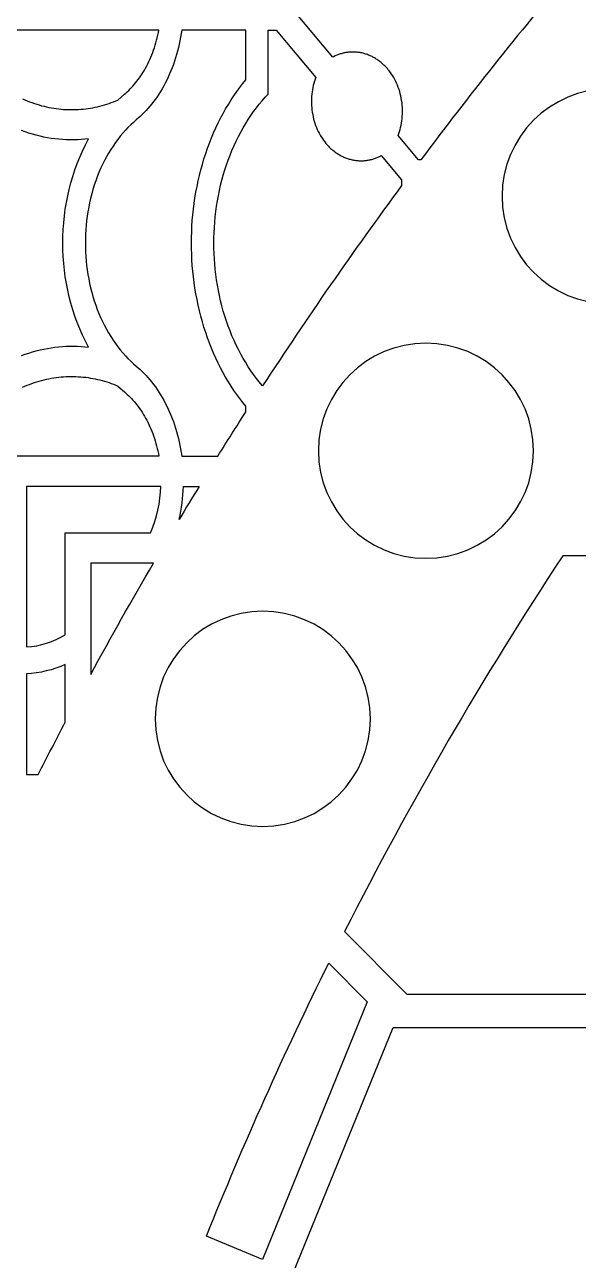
# Model space of a CAD drawing. Extents: x 59271 to 61367, y 41180 to 44085.
# Drawn here: x 59472.7 to 59601.4, y 42247.4 to 42534.6 of the extents above; entities that cross this region are included whole.
import ezdxf

# ---------------------------------------------------------------- set-up
doc = ezdxf.new("R2010")
doc.units = 0
doc.layers.get('0').update_dxf_attribs({"linetype": 'CONTINUOUS'})
doc.layers.add('LAYER_01', color=1, linetype='CONTINUOUS')

msp = doc.modelspace()

# ---------------------------------------------------------------- linework, layer by layer
for points in [[(59599.48, 42546.87, 0.014355), (59564.78, 42503.25), (59564.24, 42503.25), (59559.51, 42508.9), (59559.67, 42509.36), (59559.82, 42509.82), (59559.96, 42510.29), (59560.08, 42510.78), (59560.19, 42511.27), (59560.28, 42511.77), (59560.36, 42512.28), (59560.42, 42512.79), (59560.47, 42513.32), (59560.5, 42513.84), (59560.51, 42514.37), (59560.51, 42514.9), (59560.49, 42515.43), (59560.45, 42515.97), (59560.4, 42516.5), (59560.32, 42517.02), (59560.23, 42517.55), (59560.13, 42518.07), (59560, 42518.58), (59559.86, 42519.09), (59559.71, 42519.58), (59559.54, 42520.07), (59559.35, 42520.55), (59559.15, 42521.02), (59558.94, 42521.47), (59558.72, 42521.91), (59558.48, 42522.34), (59558.23, 42522.76), (59557.97, 42523.15), (59557.7, 42523.54), (59557.42, 42523.91), (59557.14, 42524.26), (59556.99, 42524.43), (59556.84, 42524.6), (59556.69, 42524.77), (59556.54, 42524.93), (59556.38, 42525.09), (59556.21, 42525.25), (59556.05, 42525.41), (59555.88, 42525.56), (59555.71, 42525.71), (59555.53, 42525.86), (59555.36, 42526), (59555.18, 42526.14), (59554.99, 42526.28), (59554.81, 42526.41), (59554.62, 42526.54), (59554.42, 42526.67), (59554.23, 42526.79), (59554.03, 42526.91), (59553.84, 42527.02), (59553.63, 42527.13), (59553.43, 42527.23), (59553.23, 42527.33), (59553.02, 42527.43), (59552.81, 42527.52), (59552.6, 42527.6), (59552.39, 42527.68), (59552.17, 42527.76), (59551.96, 42527.83), (59551.74, 42527.9), (59551.52, 42527.96), (59551.3, 42528.01), (59551.08, 42528.07), (59550.86, 42528.11), (59550.64, 42528.15), (59550.42, 42528.19), (59550.2, 42528.22), (59549.98, 42528.24), (59549.75, 42528.26), (59549.53, 42528.28), (59549.31, 42528.29), (59549.09, 42528.29), (59548.86, 42528.29), (59548.64, 42528.29), (59548.42, 42528.28), (59548.2, 42528.26), (59547.98, 42528.24), (59547.76, 42528.22), (59547.55, 42528.19), (59547.33, 42528.15), (59547.11, 42528.11), (59546.9, 42528.07), (59546.69, 42528.02), (59546.48, 42527.96), (59546.27, 42527.9), (59546.06, 42527.84), (59545.86, 42527.78), (59545.65, 42527.7), (59545.45, 42527.63), (59545.25, 42527.55), (59545.06, 42527.47), (59544.86, 42527.38), (59544.67, 42527.29), (59544.48, 42527.19), (59544.29, 42527.1), (59535.08, 42538.1)], [(59472.01, 42457.71), (59472.85, 42458.02), (59473.7, 42458.31), (59474.56, 42458.57), (59475.41, 42458.81), (59476.28, 42459.03), (59477.14, 42459.22), (59478.01, 42459.39), (59478.88, 42459.54), (59479.75, 42459.66), (59480.62, 42459.75), (59481.49, 42459.82), (59482.36, 42459.87), (59483.23, 42459.89), (59484.1, 42459.89), (59484.96, 42459.87), (59485.82, 42459.82), (59486.68, 42459.75), (59487.53, 42459.66, -0.124595), (59481.6, 42483.88, -0.124595), (59487.53, 42508.1), (59486.68, 42508), (59485.82, 42507.93), (59484.96, 42507.89), (59484.1, 42507.86), (59483.23, 42507.86), (59482.36, 42507.88), (59481.49, 42507.93), (59480.62, 42508), (59479.75, 42508.1), (59478.88, 42508.22), (59478.01, 42508.36), (59477.14, 42508.53), (59476.28, 42508.72), (59475.41, 42508.94), (59474.56, 42509.18), (59473.7, 42509.45), (59472.85, 42509.74), (59472.01, 42510.05)]]:
    msp.add_lwpolyline(points, format="xyb")
for points in [[(59472.23, 42517.42), (59472.77, 42517.18), (59473.31, 42516.95), (59473.86, 42516.73), (59474.41, 42516.53), (59474.96, 42516.33), (59475.52, 42516.15), (59476.08, 42515.98), (59476.64, 42515.82), (59477.21, 42515.68), (59477.77, 42515.54), (59478.34, 42515.42), (59478.91, 42515.32), (59479.48, 42515.22), (59480.05, 42515.14), (59480.63, 42515.07), (59481.2, 42515.01), (59481.77, 42514.96), (59482.35, 42514.93), (59482.92, 42514.9), (59483.49, 42514.9), (59484.06, 42514.9), (59484.63, 42514.91), (59485.2, 42514.94), (59485.76, 42514.98), (59486.33, 42515.03), (59486.89, 42515.09), (59487.45, 42515.17), (59488, 42515.25), (59488.55, 42515.35), (59489.1, 42515.46), (59489.65, 42515.58), (59490.19, 42515.71), (59490.73, 42515.85), (59491.26, 42516), (59491.79, 42516.16), (59492.32, 42516.33), (59492.84, 42516.52), (59493.35, 42516.71), (59493.86, 42516.91), (59494.37, 42517.12), (59495.89, 42518.47), (59496.22, 42518.76), (59496.55, 42519.06), (59496.89, 42519.37), (59497.21, 42519.7), (59497.54, 42520.03), (59497.86, 42520.38), (59498.18, 42520.75), (59498.5, 42521.12), (59498.81, 42521.51), (59499.11, 42521.91), (59499.41, 42522.33), (59499.71, 42522.75), (59500, 42523.19), (59500.28, 42523.64), (59500.55, 42524.1), (59500.82, 42524.57), (59501.08, 42525.06), (59501.34, 42525.55), (59501.58, 42526.06), (59501.82, 42526.58), (59502.05, 42527.1), (59502.27, 42527.64), (59502.48, 42528.18), (59502.68, 42528.73), (59502.87, 42529.3), (59503.05, 42529.86), (59503.22, 42530.44), (59503.37, 42531.02), (59503.52, 42531.61), (59503.66, 42532.2), (59503.78, 42532.8), (59503.9, 42533.4), (59467.23, 42533.4)], [(59472.23, 42450.34), (59472.77, 42450.58), (59473.31, 42450.81), (59473.86, 42451.02), (59474.41, 42451.23), (59474.96, 42451.42), (59475.52, 42451.6), (59476.08, 42451.77), (59476.64, 42451.93), (59477.21, 42452.08), (59477.77, 42452.21), (59478.34, 42452.33), (59478.91, 42452.44), (59479.48, 42452.53), (59480.05, 42452.62), (59480.63, 42452.69), (59481.2, 42452.75), (59481.77, 42452.79), (59482.35, 42452.83), (59482.92, 42452.85), (59483.49, 42452.86), (59484.06, 42452.86), (59484.63, 42452.84), (59485.2, 42452.81), (59485.76, 42452.77), (59486.33, 42452.72), (59486.89, 42452.66), (59487.45, 42452.59), (59488, 42452.5), (59488.55, 42452.4), (59489.1, 42452.29), (59489.65, 42452.18), (59490.19, 42452.05), (59490.73, 42451.9), (59491.26, 42451.75), (59491.79, 42451.59), (59492.32, 42451.42), (59492.84, 42451.24), (59493.35, 42451.05), (59493.86, 42450.85), (59494.37, 42450.64), (59495.89, 42449.28), (59496.22, 42448.99), (59496.55, 42448.69), (59496.89, 42448.38), (59497.21, 42448.06), (59497.54, 42447.72), (59497.86, 42447.37), (59498.18, 42447.01), (59498.5, 42446.63), (59498.81, 42446.24), (59499.11, 42445.84), (59499.41, 42445.43), (59499.71, 42445), (59500, 42444.56), (59500.28, 42444.11), (59500.55, 42443.65), (59500.82, 42443.18), (59501.08, 42442.69), (59501.34, 42442.2), (59501.58, 42441.69), (59501.82, 42441.18), (59502.05, 42440.65), (59502.27, 42440.12), (59502.48, 42439.57), (59502.68, 42439.02), (59502.87, 42438.46), (59503.05, 42437.89), (59503.22, 42437.31), (59503.37, 42436.73), (59503.52, 42436.14), (59503.66, 42435.55), (59503.78, 42434.95), (59503.9, 42434.35), (59467.23, 42434.35)]]:
    msp.add_lwpolyline(points)
for points in [[(59524.1, 42444.62), (59524.1, 42445.93), (59523.39, 42446.81), (59522.69, 42447.71), (59522, 42448.65), (59521.33, 42449.61), (59520.68, 42450.6), (59520.04, 42451.62), (59519.42, 42452.67), (59518.82, 42453.74), (59518.24, 42454.83), (59517.68, 42455.95), (59517.14, 42457.08), (59516.62, 42458.24), (59516.12, 42459.42), (59515.65, 42460.62), (59515.2, 42461.84), (59514.78, 42463.07), (59514.38, 42464.32), (59514, 42465.58), (59513.65, 42466.86), (59513.33, 42468.14), (59513.03, 42469.43), (59512.76, 42470.73), (59512.51, 42472.04), (59512.29, 42473.36), (59512.1, 42474.67), (59511.93, 42475.99), (59511.79, 42477.31), (59511.67, 42478.63), (59511.59, 42479.95), (59511.52, 42481.26), (59511.49, 42482.57), (59511.47, 42483.88), (59511.49, 42485.18), (59511.52, 42486.49), (59511.59, 42487.8), (59511.67, 42489.12), (59511.79, 42490.44), (59511.93, 42491.76), (59512.1, 42493.08), (59512.29, 42494.4), (59512.51, 42495.71), (59512.76, 42497.02), (59513.03, 42498.32), (59513.33, 42499.61), (59513.65, 42500.9), (59514, 42502.17), (59514.38, 42503.43), (59514.78, 42504.68), (59515.2, 42505.91), (59515.65, 42507.13), (59516.12, 42508.33), (59516.62, 42509.51), (59517.14, 42510.67), (59517.68, 42511.81), (59518.24, 42512.93), (59518.82, 42514.02), (59519.42, 42515.09), (59520.04, 42516.13), (59520.68, 42517.15), (59521.33, 42518.14), (59522, 42519.1), (59522.69, 42520.04), (59523.39, 42520.95), (59524.1, 42521.82), (59524.1, 42533.4), (59509.22, 42533.4), (59509.1, 42532.58), (59508.96, 42531.75), (59508.8, 42530.93), (59508.63, 42530.12), (59508.45, 42529.31), (59508.24, 42528.51), (59508.02, 42527.72), (59507.79, 42526.94), (59507.54, 42526.17), (59507.27, 42525.4), (59506.99, 42524.65), (59506.7, 42523.91), (59506.39, 42523.19), (59506.07, 42522.47), (59505.73, 42521.78), (59505.39, 42521.09), (59505.03, 42520.42), (59504.66, 42519.77), (59504.28, 42519.13), (59503.89, 42518.52), (59503.49, 42517.91), (59503.08, 42517.33), (59502.66, 42516.76), (59502.24, 42516.21), (59501.8, 42515.68), (59501.36, 42515.17), (59500.92, 42514.67), (59500.47, 42514.2), (59500.01, 42513.74), (59499.55, 42513.31), (59499.09, 42512.89), (59498.62, 42512.49), (59497.98, 42511.93), (59497.35, 42511.35), (59496.72, 42510.73), (59496.11, 42510.09), (59495.51, 42509.42), (59494.92, 42508.71), (59494.35, 42507.98), (59493.79, 42507.22), (59493.24, 42506.43), (59492.71, 42505.62), (59492.21, 42504.78), (59491.72, 42503.92), (59491.25, 42503.04), (59490.8, 42502.13), (59490.37, 42501.2), (59489.96, 42500.26), (59489.58, 42499.29), (59489.22, 42498.31), (59488.89, 42497.32), (59488.58, 42496.32), (59488.29, 42495.3), (59488.03, 42494.27), (59487.8, 42493.24), (59487.59, 42492.2), (59487.4, 42491.16), (59487.24, 42490.11), (59487.11, 42489.07), (59487, 42488.02), (59486.92, 42486.98), (59486.86, 42485.94), (59486.82, 42484.9), (59486.81, 42483.88), (59486.82, 42482.85), (59486.86, 42481.82), (59486.92, 42480.78), (59487, 42479.73), (59487.11, 42478.69), (59487.24, 42477.64), (59487.4, 42476.59), (59487.59, 42475.55), (59487.8, 42474.51), (59488.03, 42473.48), (59488.29, 42472.45), (59488.58, 42471.44), (59488.89, 42470.43), (59489.22, 42469.44), (59489.58, 42468.46), (59489.96, 42467.5), (59490.37, 42466.55), (59490.8, 42465.63), (59491.25, 42464.72), (59491.72, 42463.83), (59492.21, 42462.97), (59492.71, 42462.13), (59493.24, 42461.32), (59493.79, 42460.53), (59494.35, 42459.77), (59494.92, 42459.04), (59495.51, 42458.34), (59496.11, 42457.66), (59496.72, 42457.02), (59497.35, 42456.41), (59497.98, 42455.82), (59498.62, 42455.27), (59499.09, 42454.87), (59499.55, 42454.45), (59500.01, 42454.01), (59500.47, 42453.55), (59500.92, 42453.08), (59501.36, 42452.59), (59501.8, 42452.07), (59502.24, 42451.54), (59502.66, 42450.99), (59503.08, 42450.43), (59503.49, 42449.84), (59503.89, 42449.24), (59504.28, 42448.62), (59504.66, 42447.98), (59505.03, 42447.33), (59505.39, 42446.66), (59505.73, 42445.98), (59506.07, 42445.28), (59506.39, 42444.57), (59506.7, 42443.84), (59506.99, 42443.1), (59507.27, 42442.35), (59507.54, 42441.59), (59507.79, 42440.82), (59508.02, 42440.03), (59508.24, 42439.24), (59508.45, 42438.44), (59508.63, 42437.63), (59508.8, 42436.82), (59508.96, 42436), (59509.1, 42435.18), (59509.22, 42434.35), (59517.62, 42434.35, -0.003127)], [(59528.01, 42450.67), (59527.92, 42450.77), (59527.24, 42451.58), (59526.57, 42452.42), (59525.92, 42453.3), (59525.29, 42454.2), (59524.67, 42455.12), (59524.07, 42456.08), (59523.49, 42457.06), (59522.93, 42458.07), (59522.38, 42459.1), (59521.86, 42460.15), (59521.37, 42461.23), (59520.89, 42462.32), (59520.44, 42463.44), (59520.01, 42464.57), (59519.61, 42465.72), (59519.23, 42466.88), (59518.87, 42468.06), (59518.55, 42469.25), (59518.25, 42470.45), (59517.97, 42471.66), (59517.72, 42472.87), (59517.5, 42474.09), (59517.31, 42475.32), (59517.14, 42476.55), (59517, 42477.77), (59516.88, 42479), (59516.79, 42480.23), (59516.73, 42481.45), (59516.69, 42482.67), (59516.68, 42483.88), (59516.69, 42485.09), (59516.73, 42486.3), (59516.79, 42487.53), (59516.88, 42488.75), (59517, 42489.98), (59517.14, 42491.21), (59517.31, 42492.43), (59517.5, 42493.66), (59517.72, 42494.88), (59517.97, 42496.1), (59518.25, 42497.3), (59518.55, 42498.5), (59518.87, 42499.69), (59519.23, 42500.87), (59519.61, 42502.04), (59520.01, 42503.18), (59520.44, 42504.32), (59520.89, 42505.43), (59521.37, 42506.53), (59521.86, 42507.6), (59522.38, 42508.66), (59522.93, 42509.69), (59523.49, 42510.69), (59524.07, 42511.68), (59524.67, 42512.63), (59525.29, 42513.56), (59525.92, 42514.46), (59526.57, 42515.33), (59527.24, 42516.17), (59527.92, 42516.98), (59528.61, 42517.77), (59529.31, 42518.52), (59529.31, 42533.4), (59531.15, 42533.4), (59540.36, 42522.4), (59540.2, 42521.95), (59540.05, 42521.49), (59539.91, 42521.01), (59539.79, 42520.53), (59539.68, 42520.04), (59539.59, 42519.53), (59539.51, 42519.03), (59539.45, 42518.51), (59539.4, 42517.99), (59539.37, 42517.46), (59539.36, 42516.93), (59539.36, 42516.4), (59539.38, 42515.87), (59539.42, 42515.34), (59539.48, 42514.81), (59539.55, 42514.28), (59539.64, 42513.76), (59539.75, 42513.24), (59539.87, 42512.72), (59540.01, 42512.22), (59540.16, 42511.72), (59540.33, 42511.23), (59540.52, 42510.75), (59540.72, 42510.29), (59540.93, 42509.83), (59541.16, 42509.39), (59541.39, 42508.96), (59541.64, 42508.55), (59541.9, 42508.15), (59542.17, 42507.77), (59542.45, 42507.4), (59542.73, 42507.04), (59542.88, 42506.87), (59543.03, 42506.7), (59543.18, 42506.54), (59543.34, 42506.37), (59543.5, 42506.21), (59543.66, 42506.05), (59543.82, 42505.89), (59543.99, 42505.74), (59544.16, 42505.59), (59544.34, 42505.44), (59544.52, 42505.3), (59544.7, 42505.16), (59544.88, 42505.02), (59545.07, 42504.89), (59545.26, 42504.76), (59545.45, 42504.64), (59545.64, 42504.52), (59545.84, 42504.4), (59546.04, 42504.29), (59546.24, 42504.18), (59546.44, 42504.07), (59546.65, 42503.97), (59546.85, 42503.88), (59547.06, 42503.79), (59547.27, 42503.7), (59547.49, 42503.62), (59547.7, 42503.54), (59547.92, 42503.47), (59548.13, 42503.41), (59548.35, 42503.35), (59548.57, 42503.29), (59548.79, 42503.24), (59549.01, 42503.19), (59549.23, 42503.15), (59549.45, 42503.12), (59549.67, 42503.09), (59549.9, 42503.06), (59550.12, 42503.04), (59550.34, 42503.02), (59550.56, 42503.01), (59550.79, 42503.01), (59551.01, 42503.01), (59551.23, 42503.02), (59551.45, 42503.03), (59551.67, 42503.04), (59551.89, 42503.06), (59552.11, 42503.09), (59552.33, 42503.12), (59552.54, 42503.15), (59552.76, 42503.19), (59552.97, 42503.24), (59553.18, 42503.29), (59553.4, 42503.34), (59553.6, 42503.4), (59553.81, 42503.46), (59554.02, 42503.53), (59554.22, 42503.6), (59554.42, 42503.68), (59554.62, 42503.75), (59554.82, 42503.84), (59555.01, 42503.92), (59555.2, 42504.02), (59555.39, 42504.11), (59555.58, 42504.21), (59560.31, 42498.56), (59560.31, 42497.24, 0.014599)], [(59501.99, 42416.51, 0.090687), (59504.37, 42427.31), (59473.12, 42427.31), (59473.12, 42389.96, 0.123377), (59482.16, 42392.81), (59482.16, 42416.51)], [(59508.62, 42419.63, 0.047642), (59509.59, 42427.31), (59513.27, 42427.31, 0.002314)], [(59502.63, 42409.47), (59488.05, 42409.47), (59488.05, 42383.53, -0.007661)], [(59482.16, 42372.5), (59482.16, 42385.88, -0.093744), (59473.12, 42383.73), (59473.12, 42360.3), (59475.86, 42360.3, -0.003536)]]:
    msp.add_lwpolyline(points, format="xyb", close=True)
at = {"layer": 'LAYER_01'}
for points in [[(59547.04, 42323.78), (59561.54, 42309.28), (59603.74, 42309.28), (59633.57, 42339.12), (59633.57, 42381.32), (59603.74, 42411.15), (59597.76, 42411.15, 0.028371)], [(59543.36, 42316.44), (59552.33, 42307.47), (59527.96, 42247.57), (59514.94, 42252.96, -0.019524)]]:
    msp.add_lwpolyline(points, format="xyb", close=True, dxfattribs=at)
msp.add_lwpolyline([(59582.64, 42197.53), (59549.35, 42213.17), (59558.38, 42234.97), (59535.16, 42244.59), (59558.31, 42301.49), (59606.97, 42301.49), (59630.12, 42244.59), (59606.9, 42234.97), (59615.93, 42213.17)], close=True, dxfattribs=at)
at = {"layer": 'LAYER_01', "extrusion": (0, 0, -1)}
for centre in [(-59608.65, 42494.75), (-59565.96, 42435.59), (-59528.04, 42373.26)]:
    msp.add_circle(centre, 25, dxfattribs=at)

doc.saveas('drawing.dxf')
